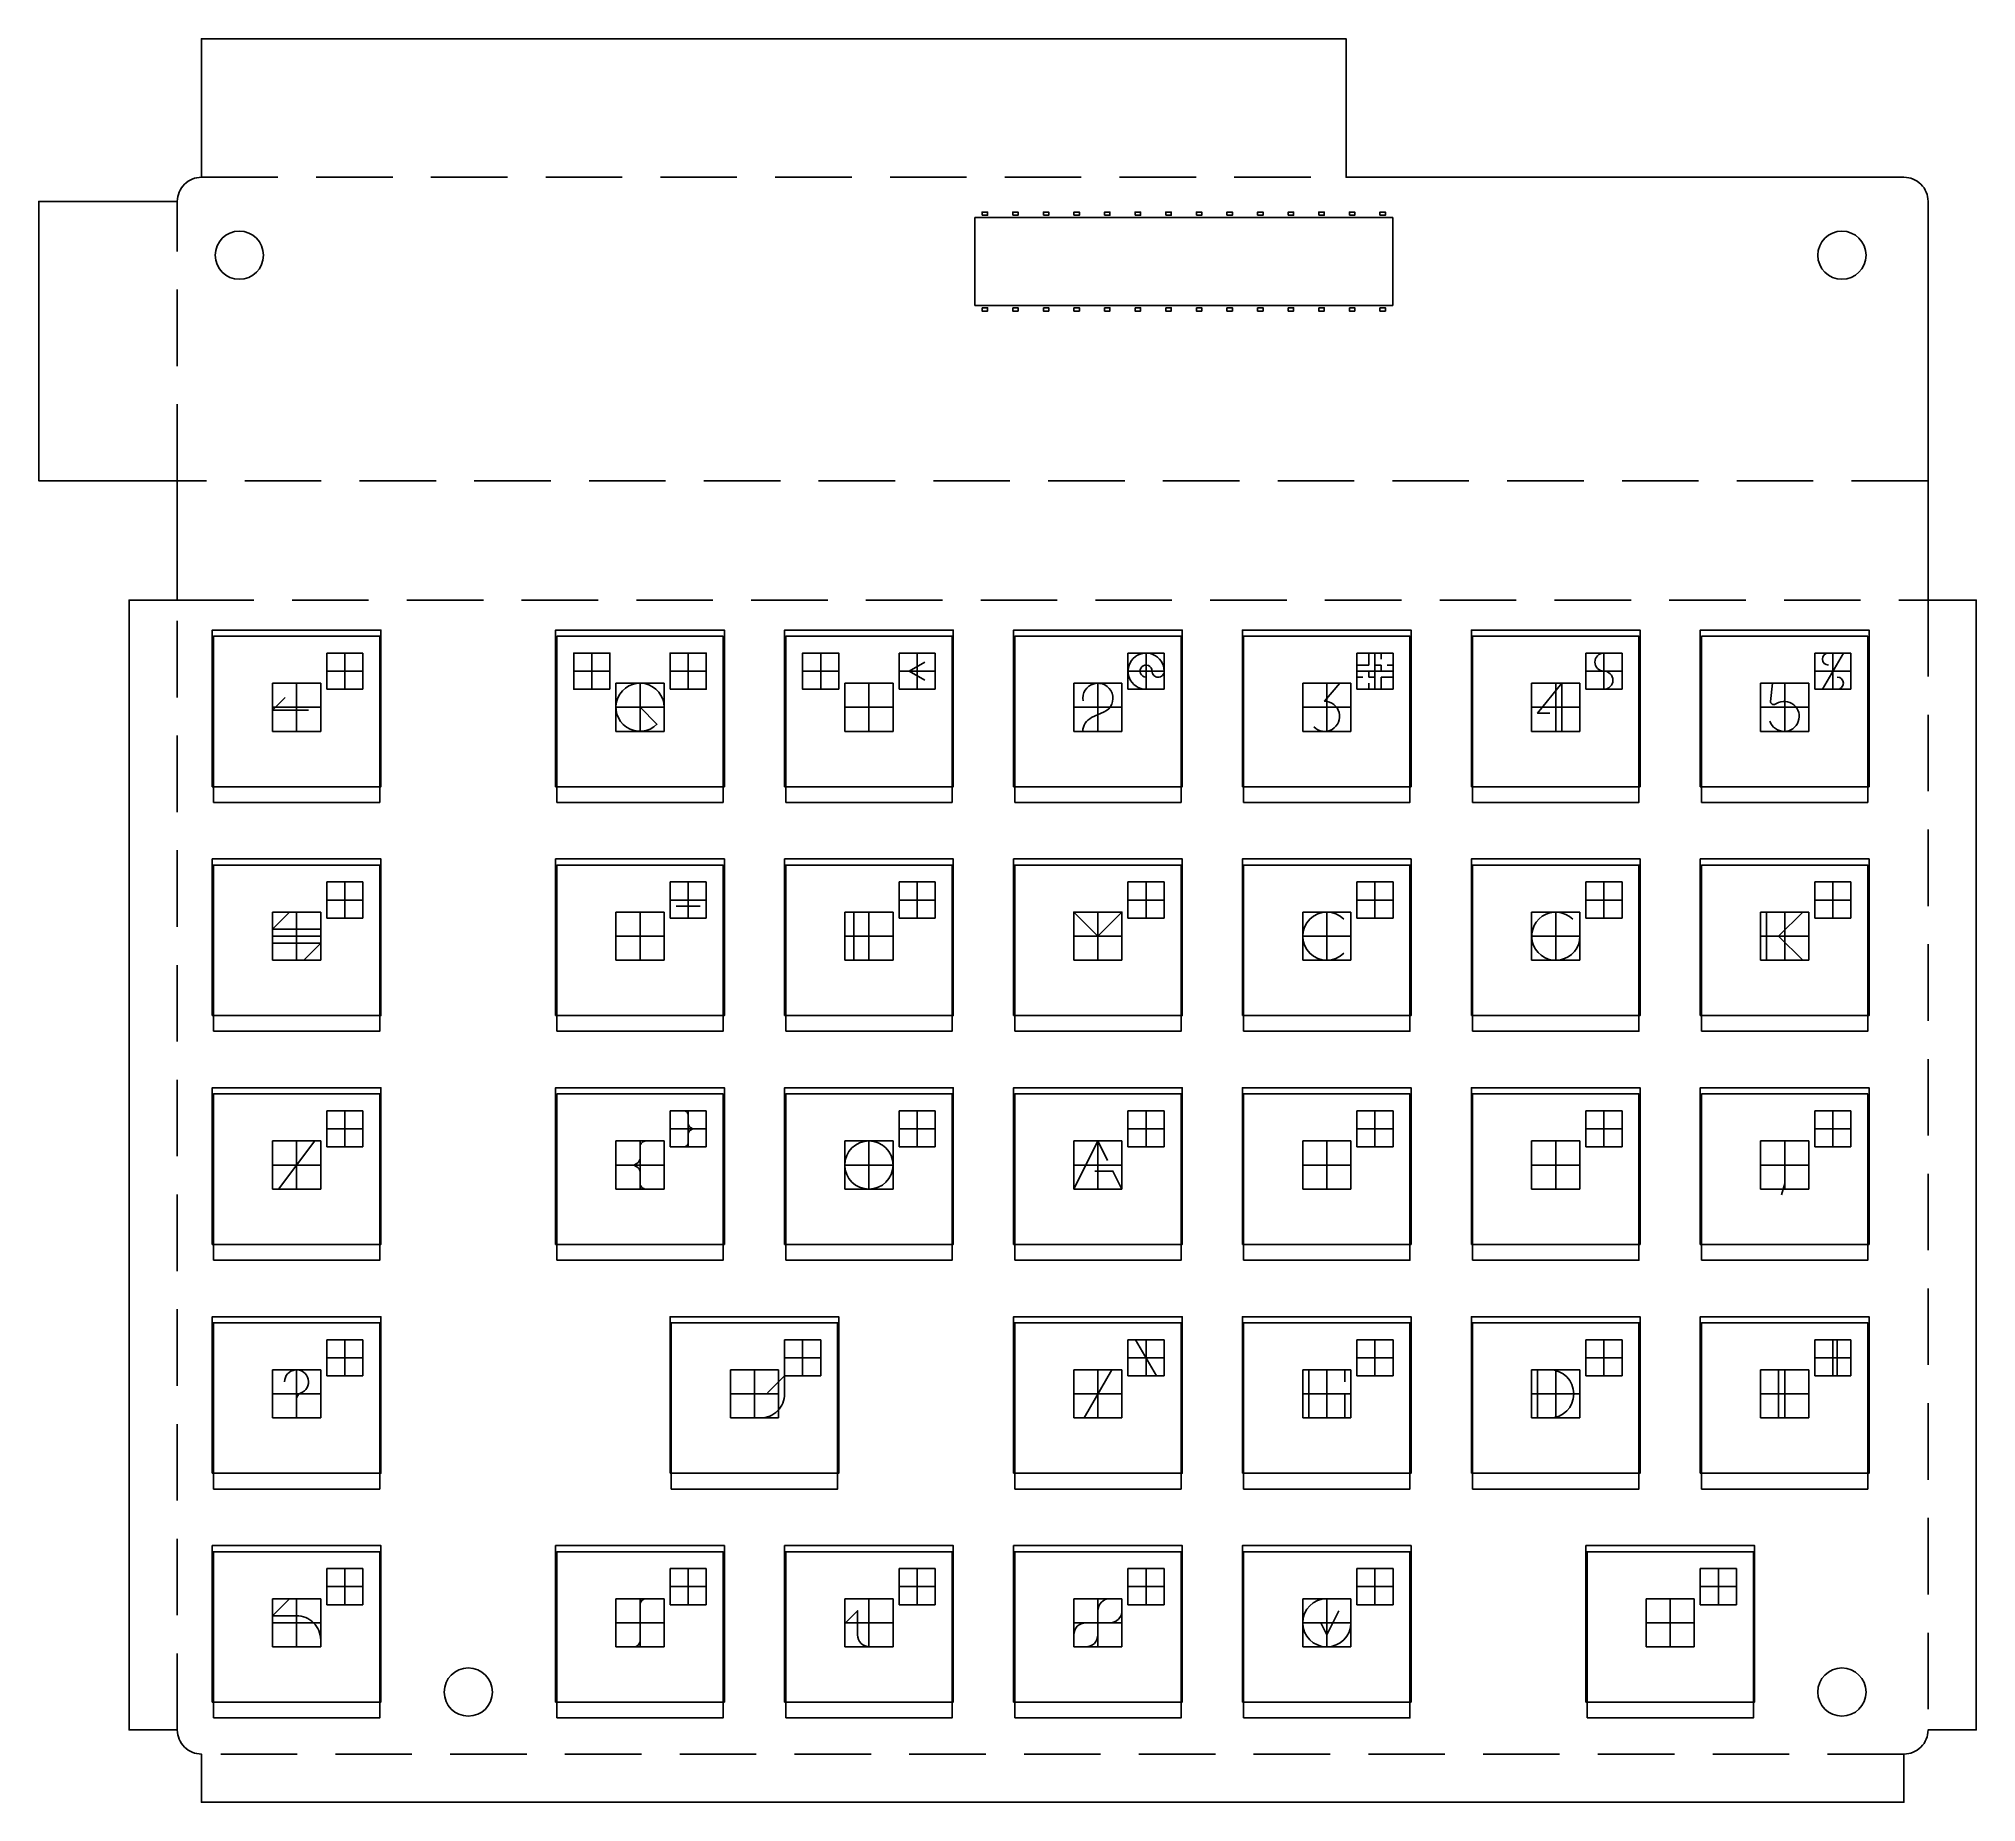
# Model space of a CAD drawing. Header units: millimetres. Extents: x -36 to 316, y -9 to 137.
# Drawn here: x -35.6 to 125.2, y -9.1 to 137.2 of the extents above; entities outside this region: 1.
import ezdxf

# ---------------------------------------------------------------- set-up
doc = ezdxf.new("R2010")
doc.units = ezdxf.units.MM
doc.linetypes.add('HIDDEN', pattern=[9.525, 6.35, -3.175])
for name, color, linetype in [('bends', 8, 'HIDDEN'), ('cuts', 31, 'Continuous'), ('key-legends', 51, 'Continuous'), ('pcb-components', 91, 'Continuous'), ('temp', 17, 'Continuous')]:
    doc.layers.add(name, color=color, linetype=linetype)

# ---------------------------------------------------------------- blocks, each defined once
blk = doc.blocks.new('*U4')
at = {"layer": 'pcb-components'}
blk.add_lwpolyline([(-0.225, -0.135), (0.225, -0.135), (0.225, 0.135), (-0.225, 0.135)], close=True, dxfattribs=at)
blk = doc.blocks.new('*U5')
at = {"layer": 'pcb-components', "color": 0, "linetype": 'ByBlock', "lineweight": -2, "transparency": 16777216}
for p in [(0, 0), (2.54, 0), (5.08, 0), (7.62, 0), (10.16, 0), (12.7, 0), (15.24, 0), (17.78, 0), (20.32, 0), (22.86, 0), (25.4, 0), (27.94, 0), (30.48, 0), (33.02, 0)]:
    blk.add_blockref('*U4', p, dxfattribs=at)
blk = doc.blocks.new('*U6')
at = {"layer": 'pcb-components'}
blk.add_lwpolyline([(-0.225, -0.135), (0.225, -0.135), (0.225, 0.135), (-0.225, 0.135)], close=True, dxfattribs=at)
blk = doc.blocks.new('*U7')
at = {"layer": 'pcb-components', "color": 0, "linetype": 'ByBlock', "lineweight": -2, "transparency": 16777216}
for p in [(0, 0), (2.54, 0), (5.08, 0), (7.62, 0), (10.16, 0), (12.7, 0), (15.24, 0), (17.78, 0), (20.32, 0), (22.86, 0), (25.4, 0), (27.94, 0), (30.48, 0), (33.02, 0)]:
    blk.add_blockref('*U6', p, dxfattribs=at)

msp = doc.modelspace()

# ---------------------------------------------------------------- linework, layer by layer
at = {"layer": 'bends'}
for p, q in [((-22.15, 125.75), (72.85, 125.75)), ((-24.15, 100.55), (-24.15, 123.75)), ((121.15, 100.55), (-24.15, 100.55)), ((-24.15, 90.65), (121.15, 90.65)), ((-24.15, -3.15), (-24.15, 90.65)), ((121.15, 90.65), (121.15, -3.15)), ((119.15, -5.15), (-22.15, -5.15))]:
    msp.add_line(p, q, dxfattribs=at)
at = {"layer": 'cuts'}
msp.add_lwpolyline([(-24.15, 100.55), (-24.15, 90.65), (-28.15, 90.65), (-28.15, -3.15), (-24.15, -3.15, 0.414214), (-22.15, -5.15), (-22.15, -9.15), (119.15, -9.15), (119.15, -5.15, 0.414214), (121.15, -3.15), (125.15, -3.15), (125.15, 90.65), (121.15, 90.65), (121.15, 123.75, 0.414214), (119.15, 125.75), (72.85, 125.75), (72.85, 137.25), (-22.15, 137.25), (-22.15, 125.75, 0.414214), (-24.15, 123.75), (-24.15, 123.75), (-35.65, 123.75), (-35.65, 100.55)], format="xyb", close=True, dxfattribs=at)
for points in [[(-21.15, 73.85), (-7.35, 73.85), (-7.35, 87.65), (-21.15, 87.65)], [(7.35, 73.85), (21.15, 73.85), (21.15, 87.65), (7.35, 87.65)], [(26.35, 73.85), (40.15, 73.85), (40.15, 87.65), (26.35, 87.65)], [(45.35, 73.85), (59.15, 73.85), (59.15, 87.65), (45.35, 87.65)], [(64.35, 73.85), (78.15, 73.85), (78.15, 87.65), (64.35, 87.65)], [(83.35, 73.85), (97.15, 73.85), (97.15, 87.65), (83.35, 87.65)], [(102.35, 73.85), (116.15, 73.85), (116.15, 87.65), (102.35, 87.65)], [(-21.15, 54.85), (-7.35, 54.85), (-7.35, 68.65), (-21.15, 68.65)], [(7.35, 54.85), (21.15, 54.85), (21.15, 68.65), (7.35, 68.65)], [(26.35, 54.85), (40.15, 54.85), (40.15, 68.65), (26.35, 68.65)], [(45.35, 54.85), (59.15, 54.85), (59.15, 68.65), (45.35, 68.65)], [(64.35, 54.85), (78.15, 54.85), (78.15, 68.65), (64.35, 68.65)], [(83.35, 54.85), (97.15, 54.85), (97.15, 68.65), (83.35, 68.65)], [(102.35, 54.85), (116.15, 54.85), (116.15, 68.65), (102.35, 68.65)], [(-21.15, 35.85), (-7.35, 35.85), (-7.35, 49.65), (-21.15, 49.65)], [(7.35, 35.85), (21.15, 35.85), (21.15, 49.65), (7.35, 49.65)], [(26.35, 35.85), (40.15, 35.85), (40.15, 49.65), (26.35, 49.65)], [(45.35, 35.85), (59.15, 35.85), (59.15, 49.65), (45.35, 49.65)], [(64.35, 35.85), (78.15, 35.85), (78.15, 49.65), (64.35, 49.65)], [(83.35, 35.85), (97.15, 35.85), (97.15, 49.65), (83.35, 49.65)], [(102.35, 35.85), (116.15, 35.85), (116.15, 49.65), (102.35, 49.65)], [(-21.15, 16.85), (-7.35, 16.85), (-7.35, 30.65), (-21.15, 30.65)], [(16.85, 16.85), (30.65, 16.85), (30.65, 30.65), (16.85, 30.65)], [(45.35, 16.85), (59.15, 16.85), (59.15, 30.65), (45.35, 30.65)], [(64.35, 16.85), (78.15, 16.85), (78.15, 30.65), (64.35, 30.65)], [(83.35, 16.85), (97.15, 16.85), (97.15, 30.65), (83.35, 30.65)], [(102.35, 16.85), (116.15, 16.85), (116.15, 30.65), (102.35, 30.65)], [(-21.15, -2.15), (-7.35, -2.15), (-7.35, 11.65), (-21.15, 11.65)], [(7.35, -2.15), (21.15, -2.15), (21.15, 11.65), (7.35, 11.65)], [(26.35, -2.15), (40.15, -2.15), (40.15, 11.65), (26.35, 11.65)], [(45.35, -2.15), (59.15, -2.15), (59.15, 11.65), (45.35, 11.65)], [(64.35, -2.15), (78.15, -2.15), (78.15, 11.65), (64.35, 11.65)], [(92.85, -2.15), (106.65, -2.15), (106.65, 11.65), (92.85, 11.65)]]:
    msp.add_lwpolyline(points, close=True, dxfattribs=at)
for centre in [(-19, 119.28), (114, 119.28), (0, 0), (114, 0)]:
    msp.add_circle(centre, 2, dxfattribs=at)
at = {"layer": 'key-legends'}
for p, q in [((73.75, 85.25), (74.75, 85.25)), ((74.75, 85.25), (74.75, 86.25)), ((75.25, 85.25), (75.75, 85.25)), ((75.75, 85.75), (75.75, 86.25)), ((75.75, 84.75), (75.75, 85.25)), ((76.25, 85.25), (76.75, 85.25)), ((94.25, 85.75), (94.25, 85.15)), ((112.38, 83.25), (114.12, 86.25)), ((57.25, 84.25), (57.25, 84.25)), ((73.75, 84.25), (74.25, 84.25)), ((74.75, 84.25), (74.75, 84.75)), ((74.75, 84.25), (75.25, 84.25)), ((74.75, 83.25), (74.75, 83.75)), ((75.75, 83.25), (75.75, 84.25)), ((75.75, 84.25), (76.75, 84.25)), ((94.25, 83.75), (94.25, 84.35)), ((17.25, 65.25), (19.25, 65.25)), ((107.75, 64.75), (107.75, 60.75)), ((33, 62.75), (34, 62.75)), ((12.75, 60.75), (15.75, 60.75)), ((113.25, 46.65), (113.25, 46.85)), ((113.25, 45.25), (113.25, 45.45)), ((109.25, 43.65), (109.25, 43.85)), ((109.25, 42.23), (108.99, 41.27)), ((-10.25, 29.25), (-10.25, 27.25)), ((57.12, 26.25), (55.38, 29.25)), ((-10.25, 26.25), (-10.25, 26.45)), ((51.1, 22.75), (53.4, 26.75)), ((69.75, 22.75), (69.75, 26.75)), ((72.75, 25.75), (72.75, 26.75)), ((70.75, 24.75), (72.75, 24.75)), ((72.75, 22.75), (72.75, 24.75)), ((-14.25, 22.75), (-14.25, 22.95)), ((31.75, 7.75), (34.75, 7.75)), ((71.25, 4.75), (72.25, 6.75)), ((71.25, 4.75), (70.75, 5.75)), ((-16.25, 3.75), (-14.25, 3.75))]:
    msp.add_line(p, q, dxfattribs=at)
for points in [[(37.9, 85.5), (36.6, 84.75), (37.9, 84)], [(-14.25, 83.75), (-12.25, 83.75), (-12.25, 79.75), (-14.25, 79.75)], [(33.25, 79.75), (33.25, 83.75), (32.75, 83.75)], [(90.75, 79.75), (90.75, 83.75), (88.75, 81.25), (89.75, 81.25)], [(-13.25, 81.5), (-16.25, 81.5), (-15.19, 82.56)], [(-12.25, 63.34), (-16.25, 63.34), (-14.84, 64.75)], [(32, 60.75), (32, 64.75), (34.5, 64.75)], [(50.25, 60.75), (50.25, 64.75), (52.25, 62.75), (54.25, 64.75), (54.25, 60.75)], [(110.75, 64.75), (108.75, 62.75), (110.75, 60.75)], [(-16.25, 62.16), (-12.25, 62.16), (-13.66, 60.75)], [(-15.75, 45.75), (-12.75, 45.75), (-15.75, 41.75), (-12.75, 41.75)], [(50.25, 41.75), (52.25, 45.75), (53.05, 44.14)], [(69.25, 45.75), (71.25, 45.75), (71.25, 41.75)], [(72.25, 45.75), (73.25, 45.75)], [(90.25, 41.75), (90.25, 45.75)], [(52, 43.25), (53.5, 43.25), (54.25, 41.75)], [(112.88, 29.25), (113.62, 29.25), (113.62, 26.25), (112.88, 26.25)], [(109.75, 26.75), (108.75, 26.75), (108.75, 22.75), (109.75, 22.75)]]:
    msp.add_lwpolyline(points, dxfattribs=at)
for points in [[(56.25, 83.25, -2.414214), (57.75, 84.75, -0.414214), (57.25, 84.25, -0.414214), (56.75, 84.75, 2.414214), (56.25, 84.25)], [(95, 86.25), (94.25, 86.25, 1), (94.25, 84.75, -1), (94.25, 83.25), (93.5, 83.25)], [(16.25, 81.75, 5.027339), (15.66, 80.34), (14.25, 81.75)], [(53.5, 79.75), (51, 79.75, -0.293273), (51.73, 80.89), (52.77, 81.36, 2.036304), (51.02, 82.28)], [(70.18, 83.75), (72.32, 83.75), (71.07, 82.25, -1.496606), (70.18, 80.12)], [(108.03, 80.59, 2.815235), (108.57, 82.07), (108.46, 82.01, -0.61651), (108.08, 82.24), (108.23, 83.75), (110.47, 83.75)], [(91.66, 64.16, 5.027339), (92.25, 62.75), (90.25, 62.75)], [(17.88, 48.25), (17.88, 48.25, -0.414214), (18.25, 47.87), (18.25, 47.18, 0.267949), (18.44, 46.86), (18.63, 46.75), (18.44, 46.64, 0.267949), (18.25, 46.32), (18.25, 45.62, -0.414214), (17.88, 45.25), (17.88, 45.25)], [(14.75, 45.75), (14.75, 45.75, 0.414214), (14.25, 45.25), (14.25, 44.33, -0.267949), (14, 43.89), (13.75, 43.75), (14, 43.61, -0.267949), (14.25, 43.17), (14.25, 42.25, 0.414214), (14.75, 41.75), (14.75, 41.75)], [(-15.25, 25.75, -1.931852), (-13.92, 24.81, 0.317837), (-14.25, 24.34), (-14.25, 23.75)], [(21.75, 22.75), (24.25, 22.75, 0.414214), (26.25, 24.75), (26.25, 26.25), (24.84, 24.84)], [(89.75, 22.75, 1), (89.75, 26.75), (88.75, 26.75), (88.75, 22.75)], [(-12.25, 3.75), (-12.25, 4.34, 0.414214), (-14.25, 6.34), (-16.25, 6.34), (-14.84, 7.75)], [(14.75, 7.75), (14.75, 7.75, 0.414214), (14.25, 7.25), (14.25, 4.25, -0.414214), (13.75, 3.75), (13.75, 3.75)], [(34.25, 3.75), (33.31, 3.75, -0.414214), (32.31, 4.75), (32.31, 6.75), (31.25, 5.69)], [(53.25, 7.75, 0.414214), (52.25, 6.75), (52.25, 4.75, -0.414214), (51.25, 3.75)]]:
    msp.add_lwpolyline(points, format="xyb", dxfattribs=at)
msp.add_circle((33.25, 43.75), 2, dxfattribs=at)
for centre, radius, start, end in [((112.88, 85.75), 0.5, 90, 270), ((113.62, 83.75), 0.5, 270, 90), ((71.25, 62.75), 2, 45, 315), ((53.25, 6.75), 1, 270, 0), ((71.25, 5.75), 2, 90, 0), ((51.25, 4.75), 1, 90, 180)]:
    msp.add_arc(centre, radius, start, end, dxfattribs=at)
at = {"layer": 'pcb-components'}
msp.add_lwpolyline([(42.05, 115.11), (76.72, 115.11), (76.72, 122.41), (42.05, 122.41)], close=True, dxfattribs=at)
at = {"layer": 'temp'}
for p, q in [((-8.75, 86.25), (-11.75, 86.25)), ((-11.75, 86.25), (-11.75, 83.25)), ((-10.25, 84.75), (-10.25, 86.25)), ((-8.75, 83.25), (-8.75, 86.25)), ((10.25, 84.75), (10.25, 86.25)), ((19.75, 86.25), (16.75, 86.25)), ((16.75, 86.25), (16.75, 83.25)), ((18.25, 84.75), (18.25, 86.25)), ((19.75, 83.25), (19.75, 86.25)), ((29.25, 84.75), (29.25, 86.25)), ((38.75, 86.25), (35.75, 86.25)), ((35.75, 86.25), (35.75, 83.25)), ((37.25, 84.75), (37.25, 86.25)), ((38.75, 83.25), (38.75, 86.25)), ((57.75, 86.25), (54.75, 86.25)), ((54.75, 86.25), (54.75, 83.25)), ((56.25, 84.75), (56.25, 86.25)), ((57.75, 83.25), (57.75, 86.25)), ((76.75, 86.25), (73.75, 86.25)), ((73.75, 86.25), (73.75, 83.25)), ((75.25, 84.75), (75.25, 86.25)), ((76.75, 83.25), (76.75, 86.25)), ((95.75, 86.25), (92.75, 86.25)), ((92.75, 86.25), (92.75, 83.25)), ((94.25, 84.75), (94.25, 86.25)), ((95.75, 83.25), (95.75, 86.25)), ((114.75, 86.25), (111.75, 86.25)), ((111.75, 86.25), (111.75, 83.25)), ((113.25, 84.75), (113.25, 86.25)), ((114.75, 83.25), (114.75, 86.25)), ((-12.25, 83.75), (-16.25, 83.75)), ((-16.25, 83.75), (-16.25, 79.75)), ((-14.25, 81.75), (-14.25, 83.75)), ((-12.25, 79.75), (-12.25, 83.75)), ((-11.75, 84.75), (-10.25, 84.75)), ((-8.75, 84.75), (-10.25, 84.75)), ((-10.25, 84.75), (-10.25, 83.25)), ((8.75, 84.75), (10.25, 84.75)), ((11.75, 84.75), (10.25, 84.75)), ((10.25, 84.75), (10.25, 83.25)), ((16.25, 83.75), (12.25, 83.75)), ((12.25, 83.75), (12.25, 79.75)), ((14.25, 81.75), (14.25, 83.75)), ((16.25, 79.75), (16.25, 83.75)), ((16.75, 84.75), (18.25, 84.75)), ((19.75, 84.75), (18.25, 84.75)), ((18.25, 84.75), (18.25, 83.25)), ((27.75, 84.75), (29.25, 84.75)), ((30.75, 84.75), (29.25, 84.75)), ((29.25, 84.75), (29.25, 83.25)), ((35.25, 83.75), (31.25, 83.75)), ((31.25, 83.75), (31.25, 79.75)), ((33.25, 81.75), (33.25, 83.75)), ((35.25, 79.75), (35.25, 83.75)), ((35.75, 84.75), (37.25, 84.75)), ((38.75, 84.75), (37.25, 84.75)), ((37.25, 84.75), (37.25, 83.25)), ((54.25, 83.75), (50.25, 83.75)), ((50.25, 83.75), (50.25, 79.75)), ((52.25, 81.75), (52.25, 83.75)), ((54.25, 79.75), (54.25, 83.75)), ((54.75, 84.75), (56.25, 84.75)), ((57.75, 84.75), (56.25, 84.75)), ((56.25, 84.75), (56.25, 83.25)), ((73.25, 83.75), (69.25, 83.75)), ((69.25, 83.75), (69.25, 79.75)), ((71.25, 81.75), (71.25, 83.75)), ((73.25, 79.75), (73.25, 83.75)), ((73.75, 84.75), (75.25, 84.75)), ((76.75, 84.75), (75.25, 84.75)), ((75.25, 84.75), (75.25, 83.25)), ((92.25, 83.75), (88.25, 83.75)), ((88.25, 83.75), (88.25, 79.75)), ((90.25, 81.75), (90.25, 83.75)), ((92.25, 79.75), (92.25, 83.75)), ((92.75, 84.75), (94.25, 84.75)), ((95.75, 84.75), (94.25, 84.75)), ((94.25, 84.75), (94.25, 83.25)), ((111.25, 83.75), (107.25, 83.75)), ((107.25, 83.75), (107.25, 79.75)), ((109.25, 81.75), (109.25, 83.75)), ((111.25, 79.75), (111.25, 83.75)), ((111.75, 84.75), (113.25, 84.75)), ((114.75, 84.75), (113.25, 84.75)), ((113.25, 84.75), (113.25, 83.25)), ((-11.75, 83.25), (-8.75, 83.25)), ((16.75, 83.25), (19.75, 83.25)), ((35.75, 83.25), (38.75, 83.25)), ((54.75, 83.25), (57.75, 83.25)), ((73.75, 83.25), (76.75, 83.25)), ((92.75, 83.25), (95.75, 83.25)), ((111.75, 83.25), (114.75, 83.25)), ((-16.25, 81.75), (-14.25, 81.75)), ((-12.25, 81.75), (-14.25, 81.75)), ((-14.25, 81.75), (-14.25, 79.75)), ((12.25, 81.75), (14.25, 81.75)), ((16.25, 81.75), (14.25, 81.75)), ((14.25, 81.75), (14.25, 79.75)), ((31.25, 81.75), (33.25, 81.75)), ((35.25, 81.75), (33.25, 81.75)), ((33.25, 81.75), (33.25, 79.75)), ((50.25, 81.75), (52.25, 81.75)), ((54.25, 81.75), (52.25, 81.75)), ((52.25, 81.75), (52.25, 79.75)), ((69.25, 81.75), (71.25, 81.75)), ((73.25, 81.75), (71.25, 81.75)), ((71.25, 81.75), (71.25, 79.75)), ((88.25, 81.75), (90.25, 81.75)), ((92.25, 81.75), (90.25, 81.75)), ((90.25, 81.75), (90.25, 79.75)), ((107.25, 81.75), (109.25, 81.75)), ((111.25, 81.75), (109.25, 81.75)), ((109.25, 81.75), (109.25, 79.75)), ((-16.25, 79.75), (-12.25, 79.75)), ((12.25, 79.75), (16.25, 79.75)), ((31.25, 79.75), (35.25, 79.75)), ((50.25, 79.75), (54.25, 79.75)), ((69.25, 79.75), (73.25, 79.75)), ((88.25, 79.75), (92.25, 79.75)), ((107.25, 79.75), (111.25, 79.75)), ((312.45, 70.72), (316.45, 70.72)), ((-8.75, 67.25), (-11.75, 67.25)), ((-11.75, 67.25), (-11.75, 64.25)), ((-10.25, 65.75), (-10.25, 67.25)), ((-8.75, 64.25), (-8.75, 67.25)), ((19.75, 67.25), (16.75, 67.25)), ((16.75, 67.25), (16.75, 64.25)), ((18.25, 65.75), (18.25, 67.25)), ((19.75, 64.25), (19.75, 67.25)), ((38.75, 67.25), (35.75, 67.25)), ((35.75, 67.25), (35.75, 64.25)), ((37.25, 65.75), (37.25, 67.25)), ((38.75, 64.25), (38.75, 67.25)), ((57.75, 67.25), (54.75, 67.25)), ((54.75, 67.25), (54.75, 64.25)), ((56.25, 65.75), (56.25, 67.25)), ((57.75, 64.25), (57.75, 67.25)), ((76.75, 67.25), (73.75, 67.25)), ((73.75, 67.25), (73.75, 64.25)), ((75.25, 65.75), (75.25, 67.25)), ((76.75, 64.25), (76.75, 67.25)), ((95.75, 67.25), (92.75, 67.25)), ((92.75, 67.25), (92.75, 64.25)), ((94.25, 65.75), (94.25, 67.25)), ((95.75, 64.25), (95.75, 67.25)), ((114.75, 67.25), (111.75, 67.25)), ((111.75, 67.25), (111.75, 64.25)), ((113.25, 65.75), (113.25, 67.25)), ((114.75, 64.25), (114.75, 67.25)), ((-12.25, 64.75), (-16.25, 64.75)), ((-16.25, 64.75), (-16.25, 60.75)), ((-14.25, 62.75), (-14.25, 64.75)), ((-12.25, 60.75), (-12.25, 64.75)), ((-11.75, 65.75), (-10.25, 65.75)), ((-8.75, 65.75), (-10.25, 65.75)), ((-10.25, 65.75), (-10.25, 64.25)), ((16.25, 64.75), (12.25, 64.75)), ((12.25, 64.75), (12.25, 60.75)), ((14.25, 62.75), (14.25, 64.75)), ((16.25, 60.75), (16.25, 64.75)), ((16.75, 65.75), (18.25, 65.75)), ((19.75, 65.75), (18.25, 65.75)), ((18.25, 65.75), (18.25, 64.25)), ((35.25, 64.75), (31.25, 64.75)), ((31.25, 64.75), (31.25, 60.75)), ((33.25, 62.75), (33.25, 64.75)), ((35.25, 60.75), (35.25, 64.75)), ((35.75, 65.75), (37.25, 65.75)), ((38.75, 65.75), (37.25, 65.75)), ((37.25, 65.75), (37.25, 64.25)), ((54.25, 64.75), (50.25, 64.75)), ((50.25, 64.75), (50.25, 60.75)), ((52.25, 62.75), (52.25, 64.75)), ((54.25, 60.75), (54.25, 64.75)), ((54.75, 65.75), (56.25, 65.75)), ((57.75, 65.75), (56.25, 65.75)), ((56.25, 65.75), (56.25, 64.25)), ((73.25, 64.75), (69.25, 64.75)), ((69.25, 64.75), (69.25, 60.75)), ((71.25, 62.75), (71.25, 64.75)), ((73.25, 60.75), (73.25, 64.75)), ((73.75, 65.75), (75.25, 65.75)), ((76.75, 65.75), (75.25, 65.75)), ((75.25, 65.75), (75.25, 64.25)), ((92.25, 64.75), (88.25, 64.75)), ((88.25, 64.75), (88.25, 60.75)), ((90.25, 62.75), (90.25, 64.75)), ((92.25, 60.75), (92.25, 64.75)), ((92.75, 65.75), (94.25, 65.75)), ((95.75, 65.75), (94.25, 65.75)), ((94.25, 65.75), (94.25, 64.25)), ((111.25, 64.75), (107.25, 64.75)), ((107.25, 64.75), (107.25, 60.75)), ((109.25, 62.75), (109.25, 64.75)), ((111.25, 60.75), (111.25, 64.75)), ((111.75, 65.75), (113.25, 65.75)), ((114.75, 65.75), (113.25, 65.75)), ((113.25, 65.75), (113.25, 64.25)), ((-16.25, 62.75), (-14.25, 62.75)), ((-12.25, 62.75), (-14.25, 62.75)), ((-14.25, 62.75), (-14.25, 60.75)), ((-11.75, 64.25), (-8.75, 64.25)), ((12.25, 62.75), (14.25, 62.75)), ((16.25, 62.75), (14.25, 62.75)), ((14.25, 62.75), (14.25, 60.75)), ((16.75, 64.25), (19.75, 64.25)), ((31.25, 62.75), (33.25, 62.75)), ((35.25, 62.75), (33.25, 62.75)), ((33.25, 62.75), (33.25, 60.75)), ((35.75, 64.25), (38.75, 64.25)), ((50.25, 62.75), (52.25, 62.75)), ((54.25, 62.75), (52.25, 62.75)), ((52.25, 62.75), (52.25, 60.75)), ((54.75, 64.25), (57.75, 64.25)), ((69.25, 62.75), (71.25, 62.75)), ((73.25, 62.75), (71.25, 62.75)), ((71.25, 62.75), (71.25, 60.75)), ((73.75, 64.25), (76.75, 64.25)), ((88.25, 62.75), (90.25, 62.75)), ((92.25, 62.75), (90.25, 62.75)), ((90.25, 62.75), (90.25, 60.75)), ((92.75, 64.25), (95.75, 64.25)), ((107.25, 62.75), (109.25, 62.75)), ((111.25, 62.75), (109.25, 62.75)), ((109.25, 62.75), (109.25, 60.75)), ((111.75, 64.25), (114.75, 64.25)), ((-16.25, 60.75), (-12.25, 60.75)), ((12.25, 60.75), (16.25, 60.75)), ((31.25, 60.75), (35.25, 60.75)), ((50.25, 60.75), (54.25, 60.75)), ((69.25, 60.75), (73.25, 60.75)), ((88.25, 60.75), (92.25, 60.75)), ((107.25, 60.75), (111.25, 60.75)), ((-8.75, 48.25), (-11.75, 48.25)), ((-11.75, 48.25), (-11.75, 45.25)), ((-10.25, 46.75), (-10.25, 48.25)), ((-8.75, 45.25), (-8.75, 48.25)), ((19.75, 48.25), (16.75, 48.25)), ((16.75, 48.25), (16.75, 45.25)), ((18.25, 46.75), (18.25, 48.25)), ((19.75, 45.25), (19.75, 48.25)), ((38.75, 48.25), (35.75, 48.25)), ((35.75, 48.25), (35.75, 45.25)), ((37.25, 46.75), (37.25, 48.25)), ((38.75, 45.25), (38.75, 48.25)), ((57.75, 48.25), (54.75, 48.25)), ((54.75, 48.25), (54.75, 45.25)), ((56.25, 46.75), (56.25, 48.25)), ((57.75, 45.25), (57.75, 48.25)), ((76.75, 48.25), (73.75, 48.25)), ((73.75, 48.25), (73.75, 45.25)), ((75.25, 46.75), (75.25, 48.25)), ((76.75, 45.25), (76.75, 48.25)), ((95.75, 48.25), (92.75, 48.25)), ((92.75, 48.25), (92.75, 45.25)), ((94.25, 46.75), (94.25, 48.25)), ((95.75, 45.25), (95.75, 48.25)), ((114.75, 48.25), (111.75, 48.25)), ((111.75, 48.25), (111.75, 45.25)), ((113.25, 46.75), (113.25, 48.25)), ((114.75, 45.25), (114.75, 48.25)), ((-11.75, 46.75), (-10.25, 46.75)), ((-8.75, 46.75), (-10.25, 46.75)), ((-10.25, 46.75), (-10.25, 45.25)), ((16.75, 46.75), (18.25, 46.75)), ((19.75, 46.75), (18.25, 46.75)), ((18.25, 46.75), (18.25, 45.25)), ((35.75, 46.75), (37.25, 46.75)), ((38.75, 46.75), (37.25, 46.75)), ((37.25, 46.75), (37.25, 45.25)), ((54.75, 46.75), (56.25, 46.75)), ((57.75, 46.75), (56.25, 46.75)), ((56.25, 46.75), (56.25, 45.25)), ((73.75, 46.75), (75.25, 46.75)), ((76.75, 46.75), (75.25, 46.75)), ((75.25, 46.75), (75.25, 45.25)), ((92.75, 46.75), (94.25, 46.75)), ((95.75, 46.75), (94.25, 46.75)), ((94.25, 46.75), (94.25, 45.25)), ((111.75, 46.75), (113.25, 46.75)), ((114.75, 46.75), (113.25, 46.75)), ((113.25, 46.75), (113.25, 45.25)), ((-12.25, 45.75), (-16.25, 45.75)), ((-16.25, 45.75), (-16.25, 41.75)), ((-14.25, 43.75), (-14.25, 45.75)), ((-12.25, 41.75), (-12.25, 45.75)), ((-11.75, 45.25), (-8.75, 45.25)), ((16.25, 45.75), (12.25, 45.75)), ((12.25, 45.75), (12.25, 41.75)), ((14.25, 43.75), (14.25, 45.75)), ((16.25, 41.75), (16.25, 45.75)), ((16.75, 45.25), (19.75, 45.25)), ((35.25, 45.75), (31.25, 45.75)), ((31.25, 45.75), (31.25, 41.75)), ((33.25, 43.75), (33.25, 45.75)), ((35.25, 41.75), (35.25, 45.75)), ((35.75, 45.25), (38.75, 45.25)), ((54.25, 45.75), (50.25, 45.75)), ((50.25, 45.75), (50.25, 41.75)), ((52.25, 43.75), (52.25, 45.75)), ((54.25, 41.75), (54.25, 45.75)), ((54.75, 45.25), (57.75, 45.25)), ((73.25, 45.75), (69.25, 45.75)), ((69.25, 45.75), (69.25, 41.75)), ((71.25, 43.75), (71.25, 45.75)), ((73.25, 41.75), (73.25, 45.75)), ((73.75, 45.25), (76.75, 45.25)), ((92.25, 45.75), (88.25, 45.75)), ((88.25, 45.75), (88.25, 41.75)), ((90.25, 43.75), (90.25, 45.75)), ((92.25, 41.75), (92.25, 45.75)), ((92.75, 45.25), (95.75, 45.25)), ((111.25, 45.75), (107.25, 45.75)), ((107.25, 45.75), (107.25, 41.75)), ((109.25, 43.75), (109.25, 45.75)), ((111.25, 41.75), (111.25, 45.75)), ((111.75, 45.25), (114.75, 45.25)), ((-16.25, 43.75), (-14.25, 43.75)), ((-12.25, 43.75), (-14.25, 43.75)), ((-14.25, 43.75), (-14.25, 41.75)), ((12.25, 43.75), (14.25, 43.75)), ((16.25, 43.75), (14.25, 43.75)), ((14.25, 43.75), (14.25, 41.75)), ((31.25, 43.75), (33.25, 43.75)), ((35.25, 43.75), (33.25, 43.75)), ((33.25, 43.75), (33.25, 41.75)), ((50.25, 43.75), (52.25, 43.75)), ((54.25, 43.75), (52.25, 43.75)), ((52.25, 43.75), (52.25, 41.75)), ((69.25, 43.75), (71.25, 43.75)), ((73.25, 43.75), (71.25, 43.75)), ((71.25, 43.75), (71.25, 41.75)), ((88.25, 43.75), (90.25, 43.75)), ((92.25, 43.75), (90.25, 43.75)), ((90.25, 43.75), (90.25, 41.75)), ((107.25, 43.75), (109.25, 43.75)), ((111.25, 43.75), (109.25, 43.75)), ((109.25, 43.75), (109.25, 41.75)), ((-16.25, 41.75), (-12.25, 41.75)), ((12.25, 41.75), (16.25, 41.75)), ((31.25, 41.75), (35.25, 41.75)), ((50.25, 41.75), (54.25, 41.75)), ((69.25, 41.75), (73.25, 41.75)), ((88.25, 41.75), (92.25, 41.75)), ((107.25, 41.75), (111.25, 41.75)), ((-8.75, 29.25), (-11.75, 29.25)), ((-11.75, 29.25), (-11.75, 26.25)), ((-10.25, 27.75), (-10.25, 29.25)), ((-8.75, 26.25), (-8.75, 29.25)), ((29.25, 29.25), (26.25, 29.25)), ((26.25, 29.25), (26.25, 26.25)), ((27.75, 27.75), (27.75, 29.25)), ((29.25, 26.25), (29.25, 29.25)), ((57.75, 29.25), (54.75, 29.25)), ((54.75, 29.25), (54.75, 26.25)), ((56.25, 27.75), (56.25, 29.25)), ((57.75, 26.25), (57.75, 29.25)), ((76.75, 29.25), (73.75, 29.25)), ((73.75, 29.25), (73.75, 26.25)), ((75.25, 27.75), (75.25, 29.25)), ((76.75, 26.25), (76.75, 29.25)), ((95.75, 29.25), (92.75, 29.25)), ((92.75, 29.25), (92.75, 26.25)), ((94.25, 27.75), (94.25, 29.25)), ((95.75, 26.25), (95.75, 29.25)), ((114.75, 29.25), (111.75, 29.25)), ((111.75, 29.25), (111.75, 26.25)), ((113.25, 27.75), (113.25, 29.25)), ((114.75, 26.25), (114.75, 29.25)), ((-11.75, 27.75), (-10.25, 27.75)), ((-8.75, 27.75), (-10.25, 27.75)), ((-10.25, 27.75), (-10.25, 26.25)), ((26.25, 27.75), (27.75, 27.75)), ((29.25, 27.75), (27.75, 27.75)), ((27.75, 27.75), (27.75, 26.25)), ((54.75, 27.75), (56.25, 27.75)), ((57.75, 27.75), (56.25, 27.75)), ((56.25, 27.75), (56.25, 26.25)), ((73.75, 27.75), (75.25, 27.75)), ((76.75, 27.75), (75.25, 27.75)), ((75.25, 27.75), (75.25, 26.25)), ((92.75, 27.75), (94.25, 27.75)), ((95.75, 27.75), (94.25, 27.75)), ((94.25, 27.75), (94.25, 26.25)), ((111.75, 27.75), (113.25, 27.75)), ((114.75, 27.75), (113.25, 27.75)), ((113.25, 27.75), (113.25, 26.25)), ((-12.25, 26.75), (-16.25, 26.75)), ((-16.25, 26.75), (-16.25, 22.75)), ((-14.25, 24.75), (-14.25, 26.75)), ((-12.25, 22.75), (-12.25, 26.75)), ((-11.75, 26.25), (-8.75, 26.25)), ((25.75, 26.75), (21.75, 26.75)), ((21.75, 26.75), (21.75, 22.75)), ((23.75, 24.75), (23.75, 26.75)), ((25.75, 22.75), (25.75, 26.75)), ((26.25, 26.25), (29.25, 26.25)), ((54.25, 26.75), (50.25, 26.75)), ((50.25, 26.75), (50.25, 22.75)), ((52.25, 24.75), (52.25, 26.75)), ((54.25, 22.75), (54.25, 26.75)), ((54.75, 26.25), (57.75, 26.25)), ((73.25, 26.75), (69.25, 26.75)), ((69.25, 26.75), (69.25, 22.75)), ((71.25, 24.75), (71.25, 26.75)), ((73.25, 22.75), (73.25, 26.75)), ((73.75, 26.25), (76.75, 26.25)), ((92.25, 26.75), (88.25, 26.75)), ((88.25, 26.75), (88.25, 22.75)), ((90.25, 24.75), (90.25, 26.75)), ((92.25, 22.75), (92.25, 26.75)), ((92.75, 26.25), (95.75, 26.25)), ((111.25, 26.75), (107.25, 26.75)), ((107.25, 26.75), (107.25, 22.75)), ((109.25, 24.75), (109.25, 26.75)), ((111.25, 22.75), (111.25, 26.75)), ((111.75, 26.25), (114.75, 26.25)), ((-16.25, 24.75), (-14.25, 24.75)), ((-12.25, 24.75), (-14.25, 24.75)), ((-14.25, 24.75), (-14.25, 22.75)), ((21.75, 24.75), (23.75, 24.75)), ((25.75, 24.75), (23.75, 24.75)), ((23.75, 24.75), (23.75, 22.75)), ((50.25, 24.75), (52.25, 24.75)), ((54.25, 24.75), (52.25, 24.75)), ((52.25, 24.75), (52.25, 22.75)), ((69.25, 24.75), (71.25, 24.75)), ((73.25, 24.75), (71.25, 24.75)), ((71.25, 24.75), (71.25, 22.75)), ((88.25, 24.75), (90.25, 24.75)), ((92.25, 24.75), (90.25, 24.75)), ((90.25, 24.75), (90.25, 22.75)), ((107.25, 24.75), (109.25, 24.75)), ((111.25, 24.75), (109.25, 24.75)), ((109.25, 24.75), (109.25, 22.75)), ((-16.25, 22.75), (-12.25, 22.75)), ((21.75, 22.75), (25.75, 22.75)), ((50.25, 22.75), (54.25, 22.75)), ((69.25, 22.75), (73.25, 22.75)), ((88.25, 22.75), (92.25, 22.75)), ((107.25, 22.75), (111.25, 22.75)), ((-8.75, 10.25), (-11.75, 10.25)), ((-11.75, 10.25), (-11.75, 7.25)), ((-10.25, 8.75), (-10.25, 10.25)), ((-8.75, 7.25), (-8.75, 10.25)), ((19.75, 10.25), (16.75, 10.25)), ((16.75, 10.25), (16.75, 7.25)), ((18.25, 8.75), (18.25, 10.25)), ((19.75, 7.25), (19.75, 10.25)), ((38.75, 10.25), (35.75, 10.25)), ((35.75, 10.25), (35.75, 7.25)), ((37.25, 8.75), (37.25, 10.25)), ((38.75, 7.25), (38.75, 10.25)), ((57.75, 10.25), (54.75, 10.25)), ((54.75, 10.25), (54.75, 7.25)), ((56.25, 8.75), (56.25, 10.25)), ((57.75, 7.25), (57.75, 10.25)), ((76.75, 10.25), (73.75, 10.25)), ((73.75, 10.25), (73.75, 7.25)), ((75.25, 8.75), (75.25, 10.25)), ((76.75, 7.25), (76.75, 10.25)), ((105.25, 10.25), (102.25, 10.25)), ((102.25, 10.25), (102.25, 7.25)), ((103.75, 8.75), (103.75, 10.25)), ((105.25, 7.25), (105.25, 10.25)), ((-11.75, 8.75), (-10.25, 8.75)), ((-8.75, 8.75), (-10.25, 8.75)), ((-10.25, 8.75), (-10.25, 7.25)), ((16.75, 8.75), (18.25, 8.75)), ((19.75, 8.75), (18.25, 8.75)), ((18.25, 8.75), (18.25, 7.25)), ((35.75, 8.75), (37.25, 8.75)), ((38.75, 8.75), (37.25, 8.75)), ((37.25, 8.75), (37.25, 7.25)), ((54.75, 8.75), (56.25, 8.75)), ((57.75, 8.75), (56.25, 8.75)), ((56.25, 8.75), (56.25, 7.25)), ((73.75, 8.75), (75.25, 8.75)), ((76.75, 8.75), (75.25, 8.75)), ((75.25, 8.75), (75.25, 7.25)), ((102.25, 8.75), (103.75, 8.75)), ((105.25, 8.75), (103.75, 8.75)), ((103.75, 8.75), (103.75, 7.25)), ((-12.25, 7.75), (-16.25, 7.75)), ((-16.25, 7.75), (-16.25, 3.75)), ((-14.25, 5.75), (-14.25, 7.75)), ((-12.25, 3.75), (-12.25, 7.75)), ((-11.75, 7.25), (-8.75, 7.25)), ((16.25, 7.75), (12.25, 7.75)), ((12.25, 7.75), (12.25, 3.75)), ((14.25, 5.75), (14.25, 7.75)), ((16.25, 3.75), (16.25, 7.75)), ((16.75, 7.25), (19.75, 7.25)), ((35.25, 7.75), (31.25, 7.75)), ((31.25, 7.75), (31.25, 3.75)), ((33.25, 5.75), (33.25, 7.75)), ((35.25, 3.75), (35.25, 7.75)), ((35.75, 7.25), (38.75, 7.25)), ((54.25, 7.75), (50.25, 7.75)), ((50.25, 7.75), (50.25, 3.75)), ((52.25, 5.75), (52.25, 7.75)), ((54.25, 3.75), (54.25, 7.75)), ((54.75, 7.25), (57.75, 7.25)), ((73.25, 7.75), (69.25, 7.75)), ((69.25, 7.75), (69.25, 3.75)), ((71.25, 5.75), (71.25, 7.75)), ((73.25, 3.75), (73.25, 7.75)), ((73.75, 7.25), (76.75, 7.25)), ((101.75, 7.75), (97.75, 7.75)), ((97.75, 7.75), (97.75, 3.75)), ((99.75, 5.75), (99.75, 7.75)), ((101.75, 3.75), (101.75, 7.75)), ((102.25, 7.25), (105.25, 7.25)), ((-16.25, 5.75), (-14.25, 5.75)), ((-12.25, 5.75), (-14.25, 5.75)), ((-14.25, 5.75), (-14.25, 3.75)), ((12.25, 5.75), (14.25, 5.75)), ((16.25, 5.75), (14.25, 5.75)), ((14.25, 5.75), (14.25, 3.75)), ((31.25, 5.75), (33.25, 5.75)), ((35.25, 5.75), (33.25, 5.75)), ((33.25, 5.75), (33.25, 3.75)), ((50.25, 5.75), (52.25, 5.75)), ((54.25, 5.75), (52.25, 5.75)), ((52.25, 5.75), (52.25, 3.75)), ((69.25, 5.75), (71.25, 5.75)), ((73.25, 5.75), (71.25, 5.75)), ((71.25, 5.75), (71.25, 3.75)), ((97.75, 5.75), (99.75, 5.75)), ((101.75, 5.75), (99.75, 5.75)), ((99.75, 5.75), (99.75, 3.75)), ((-16.25, 3.75), (-12.25, 3.75)), ((12.25, 3.75), (16.25, 3.75)), ((31.25, 3.75), (35.25, 3.75)), ((50.25, 3.75), (54.25, 3.75)), ((69.25, 3.75), (73.25, 3.75)), ((97.75, 3.75), (101.75, 3.75))]:
    msp.add_line(p, q, dxfattribs=at)
for points in [[(-21.25, 75.16), (-7.25, 75.16), (-7.25, 88.16), (-21.25, 88.16)], [(7.25, 75.16), (21.25, 75.16), (21.25, 88.16), (7.25, 88.16)], [(26.25, 75.16), (40.25, 75.16), (40.25, 88.16), (26.25, 88.16)], [(45.25, 75.16), (59.25, 75.16), (59.25, 88.16), (45.25, 88.16)], [(64.25, 75.16), (78.25, 75.16), (78.25, 88.16), (64.25, 88.16)], [(83.25, 75.16), (97.25, 75.16), (97.25, 88.16), (83.25, 88.16)], [(102.25, 75.16), (116.25, 75.16), (116.25, 88.16), (102.25, 88.16)], [(11.75, 83.25), (8.75, 83.25), (8.75, 86.25), (11.75, 86.25)], [(16.75, 83.25), (19.75, 83.25), (19.75, 86.25), (16.75, 86.25)], [(30.75, 83.25), (27.75, 83.25), (27.75, 86.25), (30.75, 86.25)], [(-21.25, 56.16), (-7.25, 56.16), (-7.25, 69.16), (-21.25, 69.16)], [(7.25, 56.16), (21.25, 56.16), (21.25, 69.16), (7.25, 69.16)], [(26.25, 56.16), (40.25, 56.16), (40.25, 69.16), (26.25, 69.16)], [(45.25, 56.16), (59.25, 56.16), (59.25, 69.16), (45.25, 69.16)], [(64.25, 56.16), (78.25, 56.16), (78.25, 69.16), (64.25, 69.16)], [(83.25, 56.16), (97.25, 56.16), (97.25, 69.16), (83.25, 69.16)], [(102.25, 56.16), (116.25, 56.16), (116.25, 69.16), (102.25, 69.16)], [(-21.25, 37.16), (-7.25, 37.16), (-7.25, 50.16), (-21.25, 50.16)], [(7.25, 37.16), (21.25, 37.16), (21.25, 50.16), (7.25, 50.16)], [(26.25, 37.16), (40.25, 37.16), (40.25, 50.16), (26.25, 50.16)], [(45.25, 37.16), (59.25, 37.16), (59.25, 50.16), (45.25, 50.16)], [(64.25, 37.16), (78.25, 37.16), (78.25, 50.16), (64.25, 50.16)], [(83.25, 37.16), (97.25, 37.16), (97.25, 50.16), (83.25, 50.16)], [(102.25, 37.16), (116.25, 37.16), (116.25, 50.16), (102.25, 50.16)], [(-21.25, 18.16), (-7.25, 18.16), (-7.25, 31.16), (-21.25, 31.16)], [(16.75, 18.16), (30.75, 18.16), (30.75, 31.16), (16.75, 31.16)], [(45.25, 18.16), (59.25, 18.16), (59.25, 31.16), (45.25, 31.16)], [(64.25, 18.16), (78.25, 18.16), (78.25, 31.16), (64.25, 31.16)], [(83.25, 18.16), (97.25, 18.16), (97.25, 31.16), (83.25, 31.16)], [(102.25, 18.16), (116.25, 18.16), (116.25, 31.16), (102.25, 31.16)], [(-21.25, -0.84), (-7.25, -0.84), (-7.25, 12.16), (-21.25, 12.16)], [(7.25, -0.84), (21.25, -0.84), (21.25, 12.16), (7.25, 12.16)], [(26.25, -0.84), (40.25, -0.84), (40.25, 12.16), (26.25, 12.16)], [(45.25, -0.84), (59.25, -0.84), (59.25, 12.16), (45.25, 12.16)], [(64.25, -0.84), (78.25, -0.84), (78.25, 12.16), (64.25, 12.16)], [(92.75, -0.84), (106.75, -0.84), (106.75, 12.16), (92.75, 12.16)]]:
    msp.add_lwpolyline(points, close=True, dxfattribs=at)

# ---------------------------------------------------------------- block references
at = {"layer": 'pcb-components'}
msp.add_blockref('*U5', (42.87, 122.73), dxfattribs=at)
at = {"layer": 'pcb-components', "xscale": -1, "rotation": 180}
msp.add_blockref('*U7', (42.87, 114.78), dxfattribs=at)

doc.saveas('drawing.dxf')
